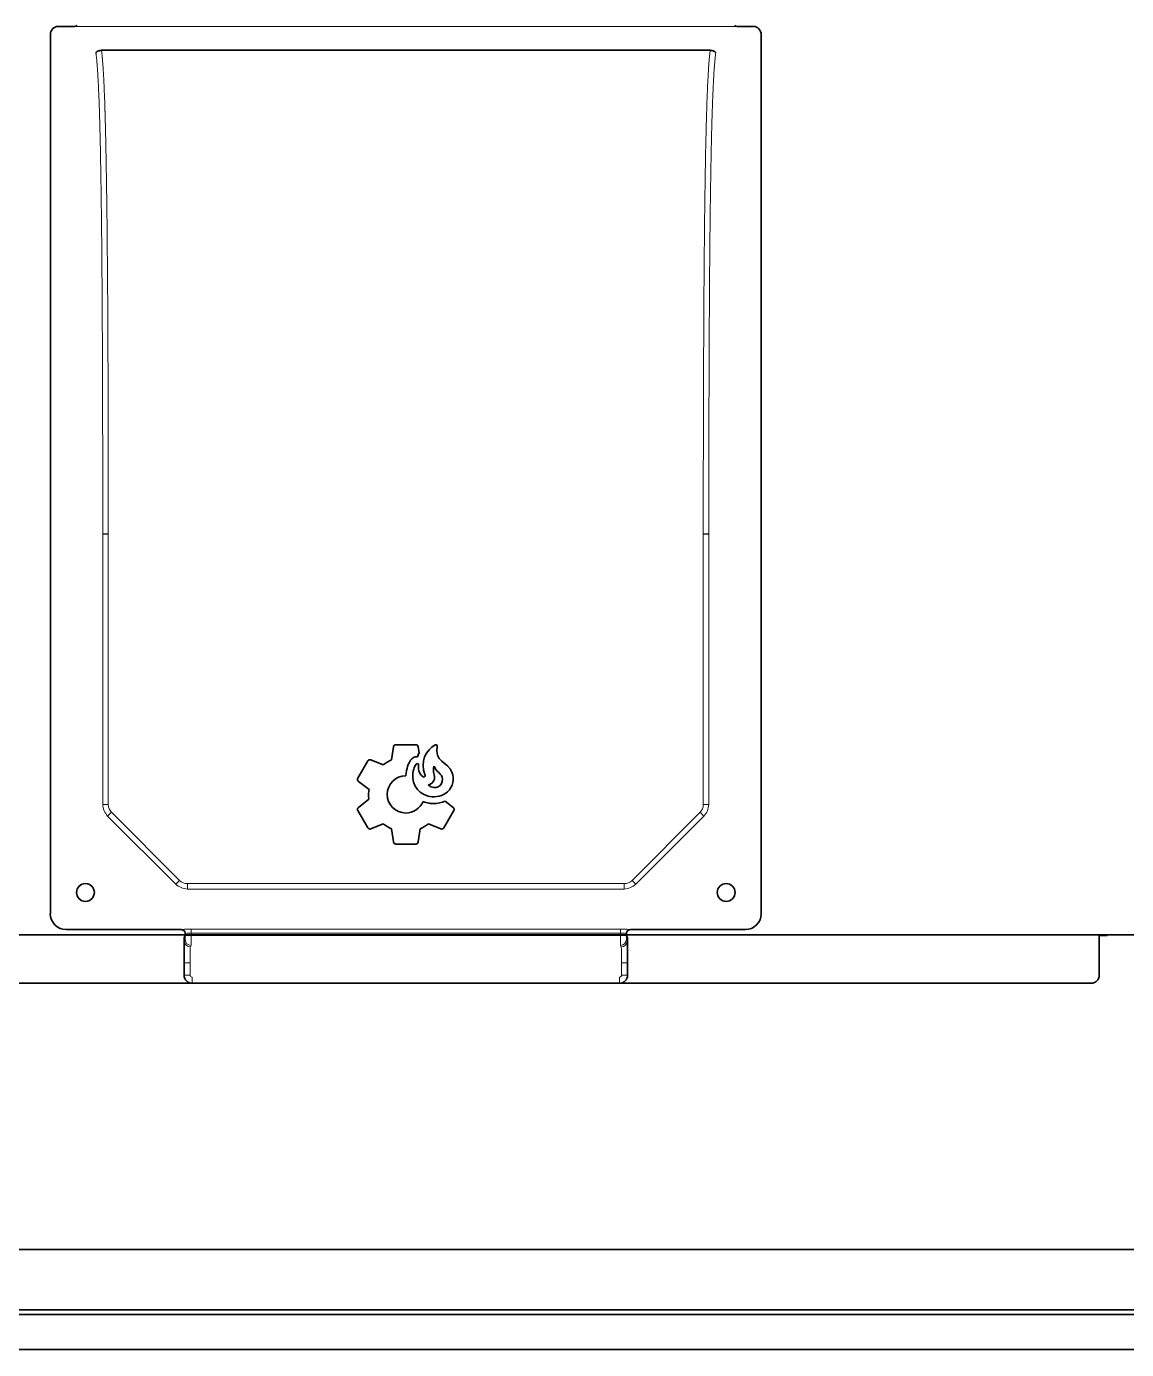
# Model space of a CAD drawing. Extents: x -760 to 4209, y 5795 to 10697.
# Drawn here: x -386 to -109, y 7999.4 to 8332.4 of the extents above; entities that cross this region are included whole.
import ezdxf

# ---------------------------------------------------------------- set-up
doc = ezdxf.new("R2010")
doc.units = 0
doc.header["$LTSCALE"] = 5
doc.layers.get('0').update_dxf_attribs({"linetype": 'CONTINUOUS', "lineweight": 0})
doc.layers.add('1', color=7, linetype='CONTINUOUS', true_color=0xffffff)
doc.layers.add('ORTHO$15', color=7, linetype='CONTINUOUS', true_color=0xffffff)

msp = doc.modelspace()

# ---------------------------------------------------------------- linework, layer by layer
msp.add_line((-374.18, 8332.38), (-206.75, 8332.38))
at = {"layer": '1', "linetype": 'Continuous', "lineweight": 35}
for p, q in [((-374.18, 8332.38), (-378, 8332.38)), ((-202.93, 8332.38), (-206.75, 8332.38)), ((-379.96, 8330.29), (-379.96, 8109.07)), ((-200.96, 8330.29), (-200.96, 8109.07)), ((-367.08, 8326.37), (-213.82, 8326.37)), ((-284.77, 8141.48), (-284.75, 8141.46)), ((-347.01, 8105.07), (-375.97, 8105.07)), ((-204.96, 8105.07), (-233.92, 8105.07)), ((-346.31, 8093.6), (-346.31, 8102.04)), ((-346.29, 8103.04), (-346.03, 8103.57)), ((-234.64, 8103.04), (-234.9, 8103.57)), ((-234.62, 8093.6), (-234.62, 8102.04)), ((-236.62, 8091.6), (-344.31, 8091.6))]:
    msp.add_line(p, q, dxfattribs=at)
at = {"layer": '1', "linetype": 'Continuous', "lineweight": 13}
for p, q in [((-365.38, 8204.67), (-366.77, 8204.67)), ((-366.77, 8136.57), (-366.77, 8204.6)), ((-365.38, 8204.6), (-365.38, 8136.57)), ((-214.17, 8204.67), (-215.56, 8204.67)), ((-214.17, 8204.62), (-215.56, 8204.62)), ((-215.56, 8136.57), (-215.56, 8204.62)), ((-214.17, 8204.62), (-214.17, 8136.57)), ((-366.77, 8136.57), (-365.38, 8136.57)), ((-365.54, 8133.64), (-364.57, 8134.61)), ((-364.57, 8134.61), (-347.42, 8117.47)), ((-233.51, 8117.47), (-216.37, 8134.61)), ((-215.39, 8133.63), (-216.37, 8134.61)), ((-214.17, 8136.57), (-215.56, 8136.57)), ((-348.4, 8116.49), (-365.54, 8133.64)), ((-215.39, 8133.63), (-232.53, 8116.49)), ((-379.93, 8109.09), (-379.93, 8130.04)), ((-201, 8130.04), (-201, 8109.09)), ((-348.4, 8116.49), (-347.42, 8117.47)), ((-345.46, 8115.27), (-345.46, 8116.66)), ((-345.46, 8116.66), (-235.47, 8116.66)), ((-235.47, 8115.27), (-345.46, 8115.27)), ((-235.47, 8115.27), (-235.47, 8116.66)), ((-232.53, 8116.49), (-233.51, 8117.47)), ((-379.96, 8109.07), (-379.93, 8109.09)), ((-201, 8109.09), (-200.96, 8109.07)), ((-356.17, 8105.09), (-375.94, 8105.09)), ((-347.01, 8105.07), (-346.99, 8105.11)), ((-344.49, 8105.19), (-344.49, 8104.2)), ((-344.49, 8105.19), (-236.44, 8105.19)), ((-236.44, 8105.19), (-236.44, 8104.2)), ((-233.94, 8105.11), (-233.92, 8105.07)), ((-204.99, 8105.09), (-224.76, 8105.09)), ((-346.2, 8102.22), (-346.01, 8102.6)), ((-345.99, 8104.11), (-346.01, 8104.07)), ((-345.99, 8103.6), (-345.99, 8104.11)), ((-345.99, 8103.6), (-344.49, 8103.6)), ((-344.49, 8104.2), (-344.49, 8103.6)), ((-236.44, 8104.2), (-344.49, 8104.2)), ((-344.49, 8103.6), (-236.44, 8103.6)), ((-236.44, 8103.6), (-236.44, 8104.2)), ((-234.94, 8103.6), (-236.44, 8103.6)), ((-234.92, 8104.07), (-234.94, 8104.11)), ((-234.94, 8104.11), (-234.94, 8103.6)), ((-234.92, 8102.6), (-234.73, 8102.22)), ((-344.51, 8101.1), (-344.7, 8100.72)), ((-236.23, 8100.72), (-236.42, 8101.1)), ((-346.29, 8096.72), (-344.79, 8096.72)), ((-346.29, 8093.63), (-346.29, 8096.72)), ((-344.79, 8096.72), (-344.79, 8093.63)), ((-236.14, 8093.63), (-236.14, 8096.72)), ((-234.64, 8096.72), (-236.14, 8096.72)), ((-234.64, 8096.72), (-234.64, 8093.63)), ((-346.31, 8093.6), (-346.29, 8093.63)), ((-346.29, 8093.63), (-344.79, 8093.63)), ((-344.29, 8091.63), (-344.31, 8091.6)), ((-344.29, 8091.63), (-344.29, 8093.13)), ((-236.64, 8091.63), (-344.29, 8091.63)), ((-236.64, 8091.63), (-236.64, 8093.13)), ((-236.62, 8091.6), (-236.64, 8091.63)), ((-234.64, 8093.63), (-236.14, 8093.63)), ((-234.64, 8093.63), (-234.62, 8093.6))]:
    msp.add_line(p, q, dxfattribs=at)
at = {"layer": '1', "linetype": 'Continuous', "lineweight": 35}
for centre in [(-371.13, 8114.43), (-209.8, 8114.43)]:
    msp.add_circle(centre, 2.25, dxfattribs=at)
for centre, major_axis, ratio, start_param, end_param in [((-377.96, 8330.25), (-0.3, 2.11), 0.938162, 6.149388, 7.702226), ((-374.18, 8332.74), (-1, 0), 0.365276, 1.570796, 2.806932), ((-206.75, 8332.74), (-1, 0), 0.365276, 0.334661, 1.570796), ((-202.97, 8330.25), (0.3, 2.11), 0.938162, 4.864145, 6.416982), ((-375.96, 8109.08), (-3.34, -2.22), 0.998023, 5.69633, 7.2653), ((-204.97, 8109.08), (3.34, -2.22), 0.998023, 5.301071, 6.87004), ((-347.01, 8104.07), (-0.447, -0.895), 0.999239, 2.551372, 3.604814), ((-233.92, 8104.07), (0.447, -0.895), 0.999239, 2.678371, 3.731813), ((-346.29, 8102.04), (0, -1), 0.017455, 3.176499, 4.712389), ((-346.03, 8104.57), (0, -1), 0.017455, 0.034907, 1.04843), ((-234.9, 8104.57), (0, -1), 0.017455, 5.234755, 6.248279), ((-234.64, 8102.04), (0, -1), 0.017455, 1.570796, 3.106686), ((-344.3, 8093.6), (-0.89, -1.79), 0.999239, 5.176219, 6.746407), ((-236.62, 8093.6), (0.89, -1.79), 0.999239, 5.819964, 7.390151)]:
    msp.add_ellipse(centre, major_axis=major_axis, ratio=ratio, start_param=start_param, end_param=end_param, dxfattribs=at)
at = {"layer": '1', "linetype": 'Continuous', "lineweight": 13}
for centre, major_axis, ratio, start_param, end_param in [((-359.62, 8137.87), (-6.75, -2.93), 0.815298, 6.002528, 6.538645), ((-359.62, 8137.87), (5.53, 2.41), 0.662987, 2.860935, 3.397052), ((-221.32, 8137.86), (-5.53, 2.41), 0.662987, 2.886133, 3.42225), ((-221.32, 8137.86), (6.75, -2.93), 0.815298, 6.027726, 6.563843), ((-344.17, 8122.42), (-2.93, -6.75), 0.815298, 6.027726, 6.563843), ((-344.17, 8122.42), (2.41, 5.53), 0.662987, 2.886133, 3.42225), ((-236.76, 8122.42), (2.41, -5.53), 0.662987, 6.002528, 6.538645), ((-236.76, 8122.42), (2.93, -6.75), 0.815298, 6.002528, 6.538645), ((-375.93, 8109.09), (-3.33, -2.22), 0.999998, 5.69633, 7.2653), ((-205, 8109.09), (3.33, -2.22), 0.999998, 5.301071, 6.870041), ((-344.49, 8105.11), (-2.5, 0), 0.034921, 4.712389, 6.265732), ((-346.99, 8104.11), (-0.894, 0.447), 0.999239, 3.605423, 5.17561), ((-236.44, 8105.11), (-2.5, 0), 0.034921, 3.159046, 4.712389), ((-233.94, 8104.11), (-0.894, -0.447), 0.999239, 4.249168, 5.819355), ((-224.64, 8105.22), (-4.95, 0), 0.024678, 0.726262, 1.546094), ((-346.2, 8096.72), (0, -5.5), 0.017455, 3.176499, 4.712389), ((-344.7, 8102.22), (-1.34, 0.67), 0.999239, 0.46383, 2.034018), ((-346.01, 8103.6), (0, -1), 0.017455, 0.034907, 1.570796), ((-344.51, 8102.6), (-1.34, 0.67), 0.999239, 0.46383, 2.034018), ((-344.49, 8104.11), (-1.5, 0), 0.058201, 4.712389, 6.265732), ((-344.51, 8103.6), (0, -2.5), 0.006982, 0.034907, 1.570796), ((-236.44, 8104.11), (-1.5, 0), 0.058201, 3.159046, 4.712389), ((-236.42, 8103.6), (0, -2.5), 0.006982, 4.712389, 6.248279), ((-236.42, 8102.6), (1.34, 0.67), 0.999239, 4.249168, 5.819355), ((-236.23, 8102.22), (1.34, 0.67), 0.999239, 4.249168, 5.819355), ((-234.92, 8103.6), (0, -1), 0.017455, 4.712389, 6.248279), ((-234.73, 8096.72), (0, -5.5), 0.017455, 1.570796, 3.106686), ((-344.7, 8096.72), (0, -4), 0.024001, 3.176499, 4.712389), ((-236.23, 8096.72), (0, -4), 0.024001, 1.570796, 3.106686), ((-344.29, 8093.63), (1.79, -0.89), 0.99962, 3.605423, 5.17561), ((-344.29, 8093.63), (-0.224, -0.448), 0.999239, 5.176219, 6.746407), ((-236.64, 8093.63), (0.224, -0.448), 0.999239, 5.819964, 7.390151), ((-236.64, 8093.63), (-1.79, -0.89), 0.99962, 1.107575, 2.677762)]:
    msp.add_ellipse(centre, major_axis=major_axis, ratio=ratio, start_param=start_param, end_param=end_param, dxfattribs=at)
at = {"layer": '1', "linetype": 'Continuous', "lineweight": 35}
for points, knots in [([(-368.49, 8325.81), (-368.49, 8325.82), (-368.48, 8325.82), (-368.47, 8325.83), (-368.47, 8325.83), (-368.46, 8325.84), (-368.45, 8325.85), (-368.41, 8325.89), (-368.37, 8325.92), (-368.29, 8325.98), (-368.24, 8326.01), (-368.08, 8326.11), (-367.97, 8326.17), (-367.72, 8326.27), (-367.47, 8326.34), (-367.22, 8326.37), (-367.08, 8326.37)], [0, 0, 0, 0, 0.015625, 0.015625, 0.023438, 0.023438, 0.03125, 0.0625, 0.125, 0.125, 0.25, 0.25, 0.5, 0.5, 0.75, 1, 1, 1, 1]), ([(-212.42, 8325.81), (-212.42, 8325.82), (-212.43, 8325.82), (-212.44, 8325.83), (-212.44, 8325.83), (-212.45, 8325.84), (-212.46, 8325.85), (-212.48, 8325.87), (-212.51, 8325.9), (-212.54, 8325.92), (-212.61, 8325.98), (-212.67, 8326.01), (-212.83, 8326.11), (-212.94, 8326.17), (-213.09, 8326.23), (-213.12, 8326.24), (-213.19, 8326.26), (-213.22, 8326.27), (-213.31, 8326.3), (-213.37, 8326.32), (-213.56, 8326.35), (-213.69, 8326.37), (-213.82, 8326.37)], [0, 0, 0, 0, 0.015625, 0.015625, 0.023438, 0.023438, 0.03125, 0.0625, 0.0625, 0.125, 0.125, 0.25, 0.25, 0.5, 0.5, 0.5625, 0.5625, 0.625, 0.625, 0.75, 0.75, 1, 1, 1, 1]), ([(-283.04, 8151.58), (-282.88, 8151.67), (-282.68, 8151.63), (-282.59, 8151.47), (-282.54, 8151.4), (-282.53, 8151.31), (-282.55, 8151.23)], [0, 0, 0, 0, 0.5, 0.5, 0.5, 1, 1, 1, 1]), ([(-287.52, 8148.6), (-287.52, 8148.6), (-287.6, 8148.6), (-287.6, 8148.6), (-288.27, 8148.6), (-288.9, 8148.26), (-289.27, 8147.71)], [0, 0, 0, 0, 0.5, 0.5, 0.5, 1, 1, 1, 1]), ([(-287.86, 8146.75), (-287.76, 8146.9), (-287.56, 8146.94), (-287.41, 8146.84), (-287.31, 8146.77), (-287.26, 8146.66), (-287.27, 8146.54)], [0, 0, 0, 0, 0.5, 0.5, 0.5, 1, 1, 1, 1]), ([(-290.42, 8143.81), (-293.04, 8143.81), (-295.14, 8141.71), (-295.15, 8136.53), (-293.05, 8134.43), (-290.46, 8134.43), (-288.57, 8134.43), (-286.86, 8135.56), (-286.13, 8137.31)], [0, 0, 0, 0, 0.333333, 0.333333, 0.666667, 0.666667, 0.666667, 1, 1, 1, 1]), ([(-286.1, 8143.5), (-285.96, 8143.4), (-285.76, 8143.44), (-285.66, 8143.58), (-285.6, 8143.67), (-285.58, 8143.78), (-285.62, 8143.88)], [0, 0, 0, 0, 0.5, 0.5, 0.5, 1, 1, 1, 1]), ([(-346.01, 8104.07), (-346.01, 8104.11), (-346.01, 8104.15), (-346.02, 8104.21), (-346.02, 8104.24), (-346.03, 8104.27), (-346.03, 8104.3), (-346.04, 8104.31), (-346.05, 8104.36), (-346.06, 8104.4), (-346.09, 8104.47), (-346.1, 8104.49), (-346.12, 8104.53), (-346.13, 8104.55), (-346.14, 8104.57)], [0, 0, 0, 0, 0.25, 0.25, 0.375, 0.4375, 0.4375, 0.5, 0.5, 0.75, 0.75, 0.875, 0.875, 1, 1, 1, 1]), ([(-234.79, 8104.57), (-234.81, 8104.53), (-234.83, 8104.49), (-234.86, 8104.42), (-234.87, 8104.39), (-234.88, 8104.36), (-234.88, 8104.34), (-234.89, 8104.33), (-234.9, 8104.27), (-234.91, 8104.23), (-234.91, 8104.17), (-234.92, 8104.15), (-234.92, 8104.11), (-234.92, 8104.09), (-234.92, 8104.07)], [0, 0, 0, 0, 0.25, 0.25, 0.375, 0.4375, 0.4375, 0.5, 0.5, 0.75, 0.75, 0.875, 0.875, 1, 1, 1, 1])]:
    msp.add_open_spline(points, degree=3, knots=knots, dxfattribs=at)
at = {"layer": '1', "linetype": 'Continuous', "lineweight": 13}
for points, knots in [([(-366.77, 8204.67), (-366.77, 8207.52), (-366.77, 8210.37), (-366.77, 8216.08), (-366.77, 8218.93), (-366.78, 8223.21), (-366.78, 8224.63), (-366.78, 8226.77), (-366.78, 8227.84), (-366.78, 8228.91), (-366.79, 8229.62), (-366.79, 8229.97), (-366.79, 8233.18), (-366.8, 8236.02), (-366.81, 8240.27), (-366.82, 8241.69), (-366.82, 8244.52), (-366.83, 8245.93), (-366.84, 8248.75), (-366.85, 8250.16), (-366.86, 8252.97), (-366.87, 8254.38), (-366.88, 8257.18), (-366.89, 8258.58), (-366.9, 8261.38), (-366.91, 8262.77), (-366.93, 8265.56), (-366.94, 8266.95), (-366.96, 8269.72), (-366.97, 8271.1), (-366.99, 8273.87), (-367.01, 8275.24), (-367.03, 8277.99), (-367.04, 8279.36), (-367.06, 8281.41), (-367.07, 8282.09), (-367.09, 8283.46), (-367.1, 8284.14), (-367.12, 8286.17), (-367.14, 8287.53), (-367.16, 8289.04), (-367.16, 8289.21), (-367.17, 8289.55), (-367.17, 8289.72), (-367.18, 8290.22), (-367.19, 8291.23), (-367.2, 8292.23), (-367.23, 8294.21), (-367.25, 8295.52), (-367.29, 8297.46), (-367.3, 8298.1), (-367.32, 8299.38), (-367.33, 8300.01), (-367.37, 8301.9), (-367.4, 8303.14), (-367.46, 8305.57), (-367.49, 8306.77), (-367.53, 8308.53), (-367.55, 8309.11), (-367.57, 8309.83), (-367.58, 8309.97), (-367.58, 8310.26), (-367.59, 8310.4), (-367.6, 8310.82), (-367.61, 8311.1), (-367.66, 8312.49), (-367.69, 8313.56), (-367.75, 8315.1), (-367.78, 8315.6), (-367.82, 8316.58), (-367.84, 8317.06), (-367.88, 8317.99), (-367.91, 8318.44), (-367.95, 8319.32), (-367.98, 8319.75), (-368.01, 8320.27), (-368.01, 8320.37), (-368.03, 8320.57), (-368.03, 8320.67), (-368.05, 8320.97), (-368.06, 8321.17), (-368.1, 8321.74), (-368.13, 8322.11), (-368.18, 8322.8), (-368.21, 8323.13), (-368.25, 8323.6), (-368.26, 8323.76), (-368.29, 8324.05), (-368.3, 8324.2), (-368.33, 8324.48), (-368.35, 8324.61), (-368.38, 8324.88), (-368.39, 8325), (-368.42, 8325.25), (-368.43, 8325.37), (-368.45, 8325.54), (-368.46, 8325.59), (-368.48, 8325.7), (-368.48, 8325.76), (-368.49, 8325.81)], [0, 0, 0, 0, 0.0625, 0.0625, 0.125, 0.125, 0.15625, 0.15625, 0.171875, 0.179687, 0.179687, 0.1875, 0.1875, 0.25, 0.25, 0.28125, 0.28125, 0.3125, 0.3125, 0.34375, 0.34375, 0.375, 0.375, 0.40625, 0.40625, 0.4375, 0.4375, 0.46875, 0.46875, 0.5, 0.5, 0.53125, 0.53125, 0.5625, 0.5625, 0.578125, 0.578125, 0.59375, 0.59375, 0.625, 0.625, 0.628906, 0.628906, 0.632812, 0.632812, 0.640625, 0.65625, 0.65625, 0.6875, 0.6875, 0.703125, 0.703125, 0.71875, 0.71875, 0.75, 0.75, 0.78125, 0.78125, 0.796875, 0.796875, 0.800781, 0.800781, 0.804687, 0.804687, 0.8125, 0.8125, 0.84375, 0.84375, 0.859375, 0.859375, 0.875, 0.875, 0.890625, 0.890625, 0.90625, 0.90625, 0.910156, 0.910156, 0.914062, 0.914062, 0.921875, 0.921875, 0.9375, 0.9375, 0.953125, 0.953125, 0.960937, 0.960937, 0.96875, 0.96875, 0.976562, 0.976562, 0.984375, 0.984375, 0.992187, 0.992187, 0.996094, 0.996094, 1, 1, 1, 1]), ([(-367.08, 8326.37), (-367.07, 8326.26), (-367.05, 8326.15), (-367.03, 8325.92), (-367.01, 8325.8), (-366.98, 8325.55), (-366.97, 8325.42), (-366.94, 8325.16), (-366.93, 8325.02), (-366.9, 8324.74), (-366.89, 8324.6), (-366.86, 8324.3), (-366.85, 8324.15), (-366.81, 8323.67), (-366.78, 8323.34), (-366.73, 8322.65), (-366.7, 8322.28), (-366.67, 8321.7), (-366.65, 8321.51), (-366.63, 8321.21), (-366.63, 8321.11), (-366.62, 8320.9), (-366.61, 8320.8), (-366.58, 8320.28), (-366.56, 8319.86), (-366.51, 8318.97), (-366.49, 8318.52), (-366.44, 8317.59), (-366.42, 8317.11), (-366.38, 8316.13), (-366.36, 8315.63), (-366.3, 8314.08), (-366.27, 8313.01), (-366.22, 8311.62), (-366.21, 8311.27), (-366.2, 8310.91), (-366.19, 8310.77), (-366.19, 8310.7), (-366.19, 8310.48), (-366.18, 8310.34), (-366.16, 8309.62), (-366.14, 8309.04), (-366.1, 8307.27), (-366.07, 8306.07), (-366.01, 8303.63), (-365.98, 8302.39), (-365.95, 8300.49), (-365.93, 8299.86), (-365.91, 8298.58), (-365.9, 8297.93), (-365.87, 8295.99), (-365.85, 8294.67), (-365.82, 8292.68), (-365.81, 8292.01), (-365.79, 8291), (-365.79, 8290.66), (-365.78, 8290.16), (-365.78, 8289.99), (-365.77, 8289.65), (-365.77, 8289.48), (-365.75, 8287.96), (-365.73, 8286.6), (-365.71, 8284.55), (-365.7, 8283.86), (-365.68, 8282.49), (-365.68, 8281.81), (-365.66, 8279.75), (-365.64, 8278.37), (-365.62, 8275.61), (-365.61, 8274.23), (-365.58, 8271.45), (-365.57, 8270.06), (-365.55, 8267.27), (-365.54, 8265.87), (-365.52, 8263.08), (-365.51, 8261.67), (-365.5, 8258.86), (-365.49, 8257.46), (-365.48, 8254.64), (-365.47, 8253.23), (-365.46, 8250.4), (-365.45, 8248.98), (-365.44, 8246.15), (-365.44, 8244.73), (-365.43, 8241.88), (-365.42, 8240.46), (-365.41, 8236.19), (-365.4, 8233.33), (-365.4, 8230.11), (-365.4, 8229.39), (-365.39, 8227.96), (-365.39, 8226.89), (-365.39, 8224.74), (-365.39, 8223.3), (-365.38, 8219), (-365.38, 8216.14), (-365.38, 8210.4), (-365.38, 8207.54), (-365.38, 8204.67)], [0, 0, 0, 0, 0.007812, 0.007812, 0.015625, 0.015625, 0.023437, 0.023437, 0.03125, 0.03125, 0.039062, 0.039062, 0.046875, 0.046875, 0.0625, 0.0625, 0.078125, 0.078125, 0.085937, 0.085937, 0.089844, 0.089844, 0.09375, 0.09375, 0.109375, 0.109375, 0.125, 0.125, 0.140625, 0.140625, 0.15625, 0.15625, 0.1875, 0.1875, 0.195312, 0.197266, 0.197266, 0.199219, 0.199219, 0.203125, 0.203125, 0.21875, 0.21875, 0.25, 0.25, 0.28125, 0.28125, 0.296875, 0.296875, 0.3125, 0.3125, 0.34375, 0.34375, 0.359375, 0.359375, 0.367187, 0.367187, 0.371094, 0.371094, 0.375, 0.375, 0.40625, 0.40625, 0.421875, 0.421875, 0.4375, 0.4375, 0.46875, 0.46875, 0.5, 0.5, 0.53125, 0.53125, 0.5625, 0.5625, 0.59375, 0.59375, 0.625, 0.625, 0.65625, 0.65625, 0.6875, 0.6875, 0.71875, 0.71875, 0.75, 0.75, 0.8125, 0.8125, 0.820312, 0.828125, 0.84375, 0.84375, 0.875, 0.875, 0.9375, 0.9375, 1, 1, 1, 1]), ([(-215.56, 8204.67), (-215.56, 8206.1), (-215.56, 8207.54), (-215.56, 8210.41), (-215.56, 8211.85), (-215.56, 8214.72), (-215.56, 8216.15), (-215.55, 8218.31), (-215.55, 8219.02), (-215.55, 8220.46), (-215.55, 8221.18), (-215.55, 8223.33), (-215.55, 8224.76), (-215.54, 8227.63), (-215.54, 8229.06), (-215.53, 8233.36), (-215.52, 8236.22), (-215.51, 8240.5), (-215.51, 8241.93), (-215.5, 8244.78), (-215.49, 8246.2), (-215.48, 8249.05), (-215.47, 8250.48), (-215.46, 8253.32), (-215.45, 8254.74), (-215.44, 8257.58), (-215.43, 8258.99), (-215.42, 8261.83), (-215.41, 8263.24), (-215.39, 8265.36), (-215.39, 8266.07), (-215.38, 8267.47), (-215.37, 8268.18), (-215.36, 8270.28), (-215.34, 8271.68), (-215.32, 8274.47), (-215.31, 8275.85), (-215.28, 8278.61), (-215.27, 8279.99), (-215.25, 8282.04), (-215.24, 8282.72), (-215.23, 8284.08), (-215.22, 8284.76), (-215.19, 8286.79), (-215.17, 8288.14), (-215.14, 8290.82), (-215.12, 8292.15), (-215.08, 8294.79), (-215.06, 8296.1), (-215.02, 8298.05), (-215.01, 8298.69), (-215, 8299.5), (-214.99, 8299.66), (-214.99, 8299.98), (-214.98, 8300.14), (-214.97, 8300.62), (-214.97, 8300.94), (-214.94, 8302.53), (-214.91, 8303.78), (-214.86, 8305.62), (-214.85, 8306.22), (-214.83, 8307.12), (-214.82, 8307.42), (-214.81, 8307.87), (-214.8, 8308.02), (-214.79, 8308.31), (-214.79, 8308.46), (-214.77, 8309.19), (-214.75, 8309.77), (-214.72, 8310.91), (-214.68, 8312.03), (-214.63, 8313.64), (-214.59, 8314.68), (-214.55, 8315.7), (-214.53, 8316.2), (-214.49, 8317.17), (-214.44, 8318.12), (-214.4, 8319.02), (-214.36, 8319.68), (-214.35, 8319.9), (-214.33, 8320.21), (-214.33, 8320.37), (-214.32, 8320.53), (-214.31, 8320.63), (-214.31, 8320.69), (-214.28, 8321.15), (-214.26, 8321.55), (-214.2, 8322.31), (-214.18, 8322.67), (-214.13, 8323.36), (-214.1, 8323.69), (-214.05, 8324.32), (-214.02, 8324.61), (-213.98, 8325.03), (-213.97, 8325.17), (-213.94, 8325.36), (-213.94, 8325.43), (-213.92, 8325.55), (-213.92, 8325.62), (-213.9, 8325.8), (-213.88, 8325.92), (-213.85, 8326.15), (-213.84, 8326.26), (-213.82, 8326.37)], [0, 0, 0, 0, 0.03125, 0.03125, 0.0625, 0.0625, 0.09375, 0.09375, 0.109375, 0.109375, 0.125, 0.125, 0.15625, 0.15625, 0.1875, 0.1875, 0.25, 0.25, 0.28125, 0.28125, 0.3125, 0.3125, 0.34375, 0.34375, 0.375, 0.375, 0.40625, 0.40625, 0.4375, 0.4375, 0.453125, 0.453125, 0.46875, 0.46875, 0.5, 0.5, 0.53125, 0.53125, 0.5625, 0.5625, 0.578125, 0.578125, 0.59375, 0.59375, 0.625, 0.625, 0.65625, 0.65625, 0.6875, 0.6875, 0.703125, 0.703125, 0.707031, 0.707031, 0.710938, 0.710938, 0.71875, 0.71875, 0.75, 0.75, 0.765625, 0.765625, 0.773438, 0.773438, 0.777344, 0.777344, 0.78125, 0.78125, 0.796875, 0.796875, 0.8125, 0.828125, 0.84375, 0.84375, 0.859375, 0.859375, 0.875, 0.890625, 0.890625, 0.898438, 0.898438, 0.902344, 0.904297, 0.904297, 0.90625, 0.90625, 0.921875, 0.921875, 0.9375, 0.9375, 0.953125, 0.953125, 0.96875, 0.96875, 0.976563, 0.976563, 0.980469, 0.980469, 0.984375, 0.984375, 0.992188, 0.992188, 1, 1, 1, 1]), ([(-212.42, 8325.81), (-212.43, 8325.71), (-212.44, 8325.6), (-212.47, 8325.37), (-212.49, 8325.25), (-212.51, 8325.07), (-212.52, 8325.01), (-212.53, 8324.88), (-212.55, 8324.69), (-212.57, 8324.48), (-212.62, 8324.07), (-212.64, 8323.77), (-212.7, 8323.15), (-212.73, 8322.82), (-212.78, 8322.13), (-212.81, 8321.77), (-212.86, 8321.01), (-212.88, 8320.62), (-212.91, 8320.15), (-212.91, 8320.1), (-212.92, 8320), (-212.93, 8319.84), (-212.94, 8319.68), (-212.96, 8319.36), (-212.97, 8319.15), (-213, 8318.49), (-213.05, 8317.59), (-213.09, 8316.64), (-213.14, 8315.67), (-213.16, 8315.17), (-213.2, 8314.16), (-213.24, 8313.12), (-213.29, 8311.51), (-213.33, 8310.4), (-213.36, 8309.26), (-213.38, 8308.69), (-213.4, 8307.95), (-213.41, 8307.81), (-213.41, 8307.51), (-213.42, 8307.36), (-213.43, 8306.92), (-213.44, 8306.62), (-213.46, 8305.72), (-213.48, 8305.12), (-213.52, 8303.28), (-213.55, 8302.04), (-213.58, 8300.46), (-213.59, 8300.14), (-213.6, 8299.66), (-213.6, 8299.5), (-213.6, 8299.18), (-213.62, 8298.38), (-213.63, 8297.57), (-213.67, 8295.63), (-213.69, 8294.33), (-213.73, 8291.7), (-213.75, 8290.38), (-213.79, 8287.71), (-213.8, 8286.37), (-213.83, 8284.35), (-213.84, 8283.68), (-213.85, 8282.32), (-213.86, 8281.64), (-213.88, 8279.6), (-213.9, 8278.23), (-213.92, 8275.48), (-213.93, 8274.1), (-213.96, 8271.33), (-213.97, 8269.94), (-213.98, 8267.85), (-213.99, 8266.8), (-214, 8265.74), (-214, 8265.04), (-214.01, 8264.69), (-214.02, 8262.93), (-214.03, 8261.53), (-214.04, 8258.71), (-214.05, 8257.3), (-214.06, 8254.48), (-214.07, 8253.06), (-214.08, 8250.23), (-214.09, 8248.82), (-214.1, 8245.99), (-214.11, 8244.57), (-214.12, 8241.73), (-214.12, 8240.31), (-214.13, 8236.05), (-214.14, 8233.21), (-214.15, 8228.93), (-214.15, 8227.51), (-214.16, 8224.66), (-214.16, 8223.23), (-214.16, 8221.09), (-214.16, 8220.38), (-214.16, 8218.95), (-214.16, 8218.23), (-214.17, 8216.09), (-214.17, 8214.66), (-214.17, 8211.81), (-214.17, 8210.38), (-214.17, 8207.52), (-214.17, 8206.1), (-214.17, 8204.67)], [0, 0, 0, 0, 0.007812, 0.007812, 0.015625, 0.015625, 0.019531, 0.019531, 0.023437, 0.03125, 0.03125, 0.046875, 0.046875, 0.0625, 0.0625, 0.078125, 0.078125, 0.09375, 0.09375, 0.095703, 0.095703, 0.097656, 0.101562, 0.101562, 0.109375, 0.109375, 0.125, 0.140625, 0.140625, 0.15625, 0.15625, 0.171875, 0.1875, 0.203125, 0.203125, 0.21875, 0.21875, 0.222656, 0.222656, 0.226563, 0.226563, 0.234375, 0.234375, 0.25, 0.25, 0.28125, 0.28125, 0.289063, 0.289063, 0.292969, 0.292969, 0.296875, 0.3125, 0.3125, 0.34375, 0.34375, 0.375, 0.375, 0.40625, 0.40625, 0.421875, 0.421875, 0.4375, 0.4375, 0.46875, 0.46875, 0.5, 0.5, 0.53125, 0.53125, 0.546875, 0.554688, 0.554688, 0.5625, 0.5625, 0.59375, 0.59375, 0.625, 0.625, 0.65625, 0.65625, 0.6875, 0.6875, 0.71875, 0.71875, 0.75, 0.75, 0.8125, 0.8125, 0.84375, 0.84375, 0.875, 0.875, 0.890625, 0.890625, 0.90625, 0.90625, 0.9375, 0.9375, 0.96875, 0.96875, 1, 1, 1, 1]), ([(-379.93, 8131.28), (-379.93, 8133.61), (-379.93, 8135.95), (-379.93, 8147.61), (-379.93, 8156.95), (-379.93, 8203.61), (-379.93, 8240.95), (-379.93, 8280.77), (-379.93, 8283.26), (-379.93, 8295.09), (-379.93, 8304.42), (-379.93, 8316.09), (-379.93, 8318.42), (-379.93, 8320.75)], [0, 0, 0, 0, 0.036944, 0.036944, 0.18472, 0.18472, 0.775825, 0.775825, 0.81528, 0.81528, 0.963056, 0.963056, 1, 1, 1, 1]), ([(-201, 8320.78), (-201, 8318.45), (-201, 8316.11), (-201, 8304.45), (-201, 8295.11), (-201, 8248.45), (-201, 8211.11), (-201, 8159.61), (-201, 8145.45), (-201, 8131.28)], [0, 0, 0, 0, 0.036939, 0.036939, 0.184697, 0.184697, 0.775727, 0.775727, 1, 1, 1, 1]), ([(-366.77, 8204.6), (-366.67, 8204.6), (-366.57, 8204.6), (-366.36, 8204.6), (-366.24, 8204.6), (-366.01, 8204.6), (-365.88, 8204.6), (-365.63, 8204.6), (-365.5, 8204.6), (-365.38, 8204.6)], [0, 0, 0, 0, 0.25, 0.25, 0.5, 0.5, 0.75, 0.75, 1, 1, 1, 1]), ([(-379.93, 8130.04), (-379.93, 8130.25), (-379.93, 8130.46), (-379.93, 8130.87), (-379.93, 8131.07), (-379.93, 8131.28)], [0, 0, 0, 0, 0.5, 0.5, 1, 1, 1, 1]), ([(-228.34, 8105.13), (-228.75, 8105.14), (-229.11, 8105.16), (-229.54, 8105.17), (-229.62, 8105.18), (-229.79, 8105.18), (-229.95, 8105.19), (-230.15, 8105.2), (-230.28, 8105.21), (-230.34, 8105.21), (-230.38, 8105.21), (-230.4, 8105.21), (-230.42, 8105.21)], [0, 0, 0, 0, 0.5, 0.5, 0.625, 0.625, 0.75, 0.875, 0.9375, 0.96875, 0.96875, 1, 1, 1, 1])]:
    msp.add_open_spline(points, degree=3, knots=knots, dxfattribs=at)
at = {"layer": '1', "linetype": 'Continuous', "lineweight": 35}
for points in [[(-367.08, 8326.37), (-367.08, 8326.37), (-367.08, 8326.37), (-367.08, 8326.37)], [(-213.82, 8326.37), (-213.82, 8326.37), (-213.82, 8326.37), (-213.82, 8326.37)], [(-293.57, 8151.09), (-293.53, 8151.4), (-293.27, 8151.62), (-292.96, 8151.62)], [(-292.96, 8151.62), (-292.96, 8151.62), (-287.96, 8151.62), (-287.96, 8151.62)], [(-287.96, 8151.62), (-287.65, 8151.63), (-287.38, 8151.4), (-287.33, 8151.09)], [(-285.62, 8143.88), (-287.02, 8147.47), (-285.35, 8150.21), (-283.04, 8151.58)], [(-300.03, 8147.52), (-299.88, 8147.8), (-299.55, 8147.92), (-299.26, 8147.81)], [(-294.04, 8147.78), (-294.04, 8147.78), (-293.57, 8151.09), (-293.57, 8151.09)], [(-287.12, 8149.6), (-287.28, 8149.27), (-287.41, 8148.94), (-287.52, 8148.6)], [(-287.33, 8151.09), (-287.33, 8151.09), (-287.12, 8149.6), (-287.12, 8149.6)], [(-282.55, 8151.23), (-283.42, 8147.44), (-279.85, 8147.3), (-278.85, 8144.69)], [(-302.52, 8143.2), (-302.52, 8143.2), (-300.03, 8147.52), (-300.03, 8147.52)], [(-299.26, 8147.81), (-299.26, 8147.81), (-296.15, 8146.56), (-296.15, 8146.56)], [(-296.15, 8146.56), (-295.5, 8147.05), (-294.79, 8147.47), (-294.04, 8147.78)], [(-289.27, 8147.71), (-289.78, 8146.93), (-290.35, 8145.67), (-290.42, 8143.81)], [(-288.73, 8143.4), (-288.73, 8145.02), (-288.29, 8146.09), (-287.86, 8146.75)], [(-287.27, 8146.54), (-287.38, 8145.64), (-287.26, 8144.38), (-286.1, 8143.5)], [(-283.31, 8146.21), (-283.86, 8144.76), (-283.04, 8143.87), (-283.25, 8142.96)], [(-281.22, 8142.96), (-281.22, 8144.26), (-283.09, 8145.01), (-283.31, 8146.21)], [(-278.85, 8144.69), (-278.15, 8142.99), (-278.59, 8141.03), (-279.95, 8139.78)], [(-302.36, 8142.4), (-302.61, 8142.59), (-302.68, 8142.93), (-302.52, 8143.2)], [(-299.72, 8140.35), (-299.72, 8140.35), (-302.36, 8142.4), (-302.36, 8142.4)], [(-284.38, 8138.59), (-285.47, 8138.73), (-288.49, 8139.83), (-288.73, 8143.4)], [(-283.25, 8142.96), (-283.43, 8142.21), (-284.02, 8141.64), (-284.76, 8141.48)], [(-284.75, 8141.46), (-282.92, 8139.96), (-281.17, 8141.35), (-281.22, 8142.96)], [(-299.74, 8137.9), (-299.81, 8138.3), (-299.84, 8138.71), (-299.83, 8139.12)], [(-299.83, 8139.12), (-299.83, 8139.53), (-299.79, 8139.94), (-299.72, 8140.35)], [(-279.95, 8139.78), (-281.15, 8138.67), (-282.83, 8138.39), (-284.38, 8138.59)], [(-302.54, 8135.05), (-302.69, 8135.32), (-302.62, 8135.65), (-302.38, 8135.84)], [(-300.04, 8130.72), (-300.04, 8130.72), (-302.54, 8135.05), (-302.54, 8135.05)], [(-302.38, 8135.84), (-302.38, 8135.84), (-299.74, 8137.9), (-299.74, 8137.9)], [(-286.13, 8137.31), (-285.64, 8137.1), (-285.12, 8136.96), (-284.59, 8136.88)], [(-284.59, 8136.88), (-284.22, 8136.84), (-283.85, 8136.81), (-283.47, 8136.81)], [(-283.47, 8136.81), (-282.46, 8136.8), (-281.46, 8137), (-280.52, 8137.39)], [(-278.39, 8135.05), (-278.39, 8135.05), (-280.89, 8130.72), (-280.89, 8130.72)], [(-280.52, 8137.39), (-280.52, 8137.39), (-278.53, 8135.83), (-278.53, 8135.83)], [(-278.53, 8135.83), (-278.3, 8135.64), (-278.23, 8135.31), (-278.39, 8135.05)], [(-296.16, 8131.69), (-296.16, 8131.69), (-299.27, 8130.44), (-299.27, 8130.44)], [(-294.05, 8130.46), (-294.81, 8130.78), (-295.51, 8131.19), (-296.16, 8131.69)], [(-284.77, 8131.69), (-285.41, 8131.19), (-286.12, 8130.78), (-286.88, 8130.46)], [(-281.66, 8130.44), (-281.66, 8130.44), (-284.77, 8131.69), (-284.77, 8131.69)], [(-299.27, 8130.44), (-299.56, 8130.33), (-299.89, 8130.45), (-300.04, 8130.72)], [(-293.58, 8127.16), (-293.58, 8127.16), (-294.05, 8130.46), (-294.05, 8130.46)], [(-286.88, 8130.46), (-286.88, 8130.46), (-287.35, 8127.16), (-287.35, 8127.16)], [(-280.89, 8130.72), (-281.04, 8130.45), (-281.36, 8130.33), (-281.66, 8130.44)], [(-292.96, 8126.62), (-293.27, 8126.63), (-293.53, 8126.85), (-293.58, 8127.16)], [(-287.96, 8126.62), (-287.96, 8126.62), (-292.96, 8126.62), (-292.96, 8126.62)], [(-287.35, 8127.16), (-287.38, 8126.85), (-287.65, 8126.62), (-287.96, 8126.62)]]:
    msp.add_open_spline(points, degree=3, dxfattribs=at)
at = {"layer": '1', "linetype": 'Continuous', "lineweight": 13}
for points in [[(-366.77, 8204.6), (-366.77, 8204.62), (-366.77, 8204.64), (-366.77, 8204.67)], [(-365.38, 8204.67), (-365.38, 8204.64), (-365.38, 8204.62), (-365.38, 8204.6)], [(-215.56, 8204.62), (-215.56, 8204.64), (-215.56, 8204.65), (-215.56, 8204.67)], [(-214.17, 8204.67), (-214.17, 8204.65), (-214.17, 8204.64), (-214.17, 8204.62)]]:
    msp.add_open_spline(points, degree=3, dxfattribs=at)
at = {"layer": 'ORTHO$15', "color": 7, "linetype": 'Continuous', "lineweight": 35, "extrusion": (0, 1, 0)}
for p, q in [((99.89, 8103.8), (-701.82, 8103.8)), ((-115.87, 8103.6), (-115.66, 8103.6)), ((-115.86, 8103.8), (-115.86, 8102.8)), ((-115.86, 8102.8), (-115.86, 8093.6)), ((-115.66, 8103.6), (-115.66, 8103.8)), ((-115.66, 8103.6), (-113.86, 8103.6)), ((-531.46, 8091.6), (-117.86, 8091.6)), ((-58.86, 8024.6), (-525.46, 8024.6)), ((-525.46, 8024.6), (-58.86, 8024.6)), ((-12.56, 8009.4), (-756.46, 8009.4)), ((-691.81, 8008.2), (-8.08, 8008.2)), ((34.89, 7999.4), (-691.81, 7999.4))]:
    msp.add_line(p, q, dxfattribs=at)
at = {"layer": 'ORTHO$15', "color": 7, "linetype": 'Continuous', "lineweight": 35}
msp.add_arc((-117.86, 8093.6), 2, 270, 0, dxfattribs=at)

doc.saveas('drawing.dxf')
